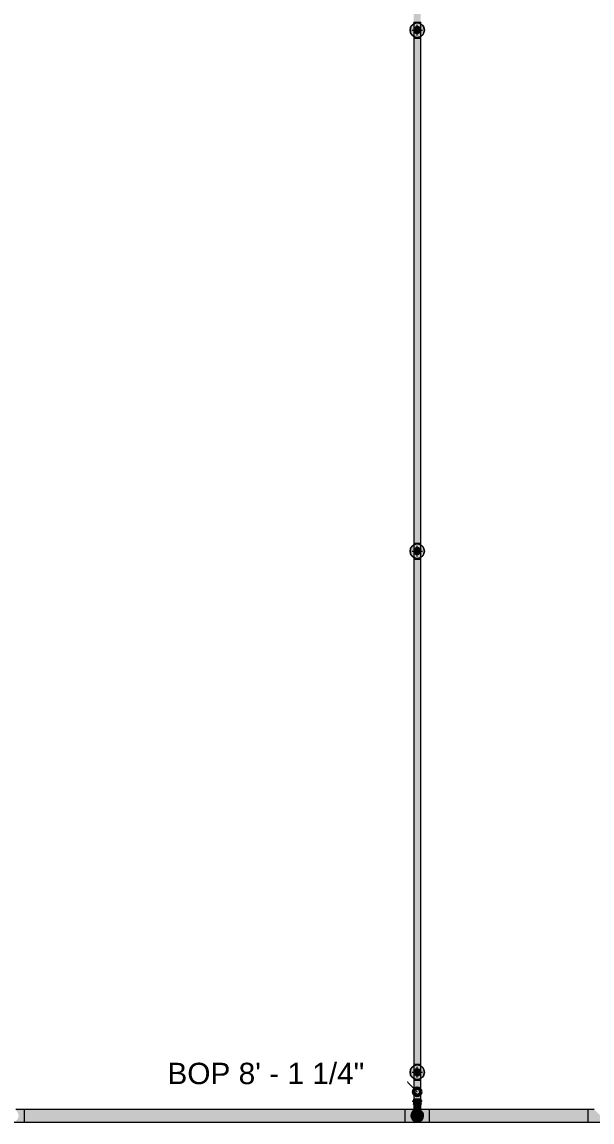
# Model space of a CAD drawing. Header units: inches. Extents: x -3385 to 41, y 7 to 1342.
# Drawn here: x -1065.3 to -907.7, y 46 to 350 of the extents above; entities that cross this region are included whole.
import ezdxf

# ---------------------------------------------------------------- set-up
doc = ezdxf.new("R2010")
doc.units = ezdxf.units.IN
doc.header["$MEASUREMENT"] = 0
for name, color, linetype, lineweight in [('A-ANNO-NOTE', 131, 'Continuous', 9), ('G-ANNO-DIMS', 111, 'Continuous', 9), ('P-PIPE', 3, 'Continuous', 9), ('P-PIPE-CNTR', 3, 'Continuous', 9)]:
    doc.layers.add(name, color=color, linetype=linetype, lineweight=lineweight)
doc.styles.add('Arial', font='arial.ttf', dxfattribs={"height": 5.901198})

# ---------------------------------------------------------------- blocks, each defined once
blk = doc.blocks.new('Transition - Generic - Plumbing-CW-V16-LOWER PARKING')
at = {"layer": 'P-PIPE'}
blk.add_hatch(color=256, dxfattribs=at).paths.add_polyline_path([(-2542.54, 736.95), (-2542.44, 736.95), (-2542.65, 737.73), (-2543.22, 738.3), (-2544, 738.51), (-2544.78, 738.3), (-2545.35, 737.73), (-2545.56, 736.95), (-2545.22, 736.95), (-2545.16, 737.3), (-2545.05, 737.58), (-2544.85, 737.8), (-2544.47, 738.08), (-2544, 738.09), (-2544, 738.17), (-2543.71, 738.13), (-2543.53, 738.08), (-2543.1, 737.76), (-2542.94, 737.54), (-2542.82, 737.24), (-2542.78, 736.95)], flags=0)
h = blk.add_hatch(color=256, dxfattribs=at)
h.paths.add_polyline_path([(-2543.05, 735.76), (-2542.65, 736.17), (-2542.44, 736.95), (-2542.78, 736.95), (-2542.84, 736.6), (-2542.95, 736.31), (-2543.05, 736.19), (-2543.05, 735.88)], flags=0)
h.paths.add_polyline_path([(-2544.95, 735.76), (-2544.95, 736.2), (-2545.06, 736.35), (-2545.18, 736.65), (-2545.22, 736.95), (-2545.56, 736.95), (-2545.35, 736.17), (-2544.96, 735.78)], flags=0)
for start, end in [(0, 180), (180, 231.1482), (308.8518, 0)]:
    blk.add_arc((-2544, 736.95), 1.56, start, end, dxfattribs=at)
blk = doc.blocks.new('Victaulic-VicPress316-Elbow 90-45deg Style P568_P571 - Standard-1268139-LOWER PARKING')
at = {"layer": 'P-PIPE'}
for points in [[(-1180, 51.57), (-1180, 51.9), (-1181.05, 51.89), (-1181.17, 51.85), (-1181.22, 51.74), (-1181.17, 51.69), (-1181.01, 51.57), (-1180.23, 51.57)], [(-1180.82, 51.9), (-1180, 51.9), (-1180, 52.28), (-1181.01, 52.28), (-1181.01, 51.9), (-1180.85, 51.9)], [(-1179.19, 51.9), (-1178.99, 51.9), (-1178.99, 52.28), (-1180, 52.28), (-1180, 51.9), (-1179.33, 51.9)], [(-1179.72, 51.57), (-1178.99, 51.57), (-1178.78, 51.74), (-1178.83, 51.85), (-1178.99, 51.9), (-1180, 51.9), (-1180, 51.57), (-1179.77, 51.57)], [(-1180.54, 50.8), (-1180.46, 50.82), (-1180.21, 50.82), (-1180, 50.8), (-1180, 51.02), (-1181.01, 51.02), (-1181.03, 50.9), (-1180.98, 50.84), (-1180.89, 50.8), (-1180.82, 50.83), (-1180.55, 50.8)], [(-1180.93, 51.02), (-1180, 51.02), (-1180, 51.57), (-1181.01, 51.57), (-1181.01, 51.02)], [(-1180.89, 49.74), (-1180, 49.74), (-1180, 50.8), (-1180.32, 50.83), (-1180.62, 50.81), (-1180.73, 50.82), (-1180.85, 50.82), (-1180.9, 50.8), (-1180.95, 50.82), (-1180.94, 49.74)], [(-1180, 46.78), (-1180, 49.74), (-1180.95, 49.74), (-1180.94, 47.56), (-1180.89, 47.4), (-1180.82, 47.25), (-1180.73, 47.12), (-1180.57, 46.97), (-1180.46, 46.9), (-1180.33, 46.84), (-1180.17, 46.79)], [(-1179.08, 51.02), (-1178.99, 51.02), (-1178.99, 51.57), (-1180, 51.57), (-1180, 51.02), (-1179.19, 51.02)], [(-1179.46, 50.8), (-1179.39, 50.81), (-1179.27, 50.82), (-1179.15, 50.83), (-1179.09, 50.8), (-1178.99, 50.86), (-1178.97, 50.9), (-1178.99, 51.02), (-1180, 51.02), (-1180, 50.8), (-1179.72, 50.83), (-1179.51, 50.81)], [(-1180, 49.74), (-1179.05, 49.74), (-1179.05, 50.82), (-1179.11, 50.8), (-1179.19, 50.83), (-1179.27, 50.82), (-1179.35, 50.82), (-1179.46, 50.8), (-1179.56, 50.82), (-1179.8, 50.83), (-1180, 50.8), (-1180, 50.7)], [(-1180, 46.78), (-1179.84, 46.79), (-1179.68, 46.84), (-1179.51, 46.92), (-1179.39, 47), (-1179.27, 47.12), (-1179.17, 47.27), (-1179.09, 47.48), (-1179.06, 47.56), (-1179.05, 47.88), (-1179.06, 49.74), (-1180, 49.74), (-1180, 46.79)], [(-1180, 46.51), (-1180, 46.67), (-1180.29, 46.72), (-1180.4, 46.76), (-1180.64, 46.9), (-1180.89, 47.2), (-1180.95, 47.3), (-1181.01, 47.4), (-1181.02, 47.52), (-1181.02, 47.88), (-1180.98, 48.11), (-1180.95, 48.16), (-1180.95, 48.48), (-1181.06, 48.32), (-1181.17, 48.06), (-1181.22, 47.73), (-1181.17, 47.39), (-1181.05, 47.1), (-1180.85, 46.87), (-1180.47, 46.6), (-1180.24, 46.53)], [(-1180, 46.67), (-1180, 46.78), (-1180.23, 46.81), (-1180.4, 46.87), (-1180.5, 46.92), (-1180.65, 47.05), (-1180.73, 47.12), (-1180.86, 47.32), (-1180.91, 47.48), (-1180.94, 47.56), (-1180.95, 47.89), (-1180.95, 48.16), (-1181.01, 48.06), (-1181.01, 47.96), (-1181.03, 47.8), (-1181.01, 47.4), (-1180.93, 47.25), (-1180.61, 46.87), (-1180.36, 46.75), (-1180.18, 46.7)], [(-1180, 46.59), (-1179.53, 46.6), (-1179.11, 46.9), (-1178.94, 47.14), (-1178.83, 47.4), (-1178.78, 47.73), (-1178.83, 48.06), (-1178.95, 48.36), (-1179.05, 48.46), (-1179.05, 48.16), (-1178.99, 48.06), (-1178.98, 47.94), (-1178.98, 47.58), (-1179.02, 47.35), (-1179.11, 47.2), (-1179.38, 46.87), (-1179.61, 46.76), (-1179.85, 46.7), (-1180, 46.67)], [(-1180, 46.67), (-1179.72, 46.72), (-1179.49, 46.81), (-1179.37, 46.88), (-1179.11, 47.2), (-1179.07, 47.27), (-1178.99, 47.4), (-1178.99, 47.49), (-1178.97, 47.66), (-1178.99, 48.06), (-1179.05, 48.14), (-1179.06, 47.56), (-1179.13, 47.35), (-1179.22, 47.2), (-1179.33, 47.07), (-1179.45, 46.96), (-1179.6, 46.87), (-1179.76, 46.81), (-1179.84, 46.79), (-1180, 46.78), (-1180, 46.7)]]:
    blk.add_hatch(color=256, dxfattribs=at).paths.add_polyline_path(points, flags=0)
for p, q in [((-1181.06, 52.28), (-1181.06, 51.9)), ((-1180, 52.28), (-1181.01, 52.28)), ((-1181.01, 51.9), (-1180, 51.9)), ((-1178.99, 52.28), (-1180, 52.28)), ((-1180, 51.9), (-1178.99, 51.9)), ((-1178.94, 51.9), (-1178.94, 52.28)), ((-1181.06, 51.57), (-1181.06, 51.02)), ((-1181.01, 51.57), (-1180, 51.57)), ((-1180.95, 50.84), (-1180.95, 49.74)), ((-1180.58, 50.8), (-1180.54, 50.8)), ((-1180, 51.57), (-1178.99, 51.57)), ((-1179.46, 50.8), (-1179.42, 50.8)), ((-1179.05, 49.74), (-1179.05, 50.85)), ((-1178.94, 51.02), (-1178.94, 51.57))]:
    blk.add_line(p, q, dxfattribs=at)
at = {"layer": 'P-PIPE', "flags": 128}
for points in [[(-1181.06, 51.57), (-1181.07, 51.57), (-1181.07, 51.58), (-1181.08, 51.58), (-1181.09, 51.58), (-1181.09, 51.58), (-1181.1, 51.58), (-1181.1, 51.58), (-1181.11, 51.58), (-1181.12, 51.59), (-1181.12, 51.59), (-1181.13, 51.59), (-1181.14, 51.59), (-1181.14, 51.6), (-1181.15, 51.6), (-1181.15, 51.6), (-1181.16, 51.61), (-1181.16, 51.61), (-1181.17, 51.62), (-1181.17, 51.62), (-1181.18, 51.62), (-1181.18, 51.63), (-1181.19, 51.63), (-1181.19, 51.64), (-1181.19, 51.64), (-1181.2, 51.65), (-1181.2, 51.66), (-1181.2, 51.66), (-1181.21, 51.67), (-1181.21, 51.67), (-1181.21, 51.68), (-1181.21, 51.69), (-1181.22, 51.69), (-1181.22, 51.7), (-1181.22, 51.7), (-1181.22, 51.71), (-1181.22, 51.72), (-1181.22, 51.72), (-1181.22, 51.73), (-1181.22, 51.74), (-1181.22, 51.74), (-1181.22, 51.75), (-1181.22, 51.76), (-1181.22, 51.76), (-1181.22, 51.77), (-1181.22, 51.78), (-1181.22, 51.78), (-1181.22, 51.79), (-1181.21, 51.8), (-1181.21, 51.8), (-1181.21, 51.81), (-1181.21, 51.81), (-1181.2, 51.82), (-1181.2, 51.83), (-1181.2, 51.83), (-1181.19, 51.84), (-1181.19, 51.84), (-1181.18, 51.85), (-1181.18, 51.85), (-1181.18, 51.86), (-1181.17, 51.86), (-1181.17, 51.86), (-1181.16, 51.87), (-1181.16, 51.87), (-1181.15, 51.88), (-1181.14, 51.88), (-1181.14, 51.88), (-1181.13, 51.89), (-1181.13, 51.89), (-1181.12, 51.89), (-1181.11, 51.89), (-1181.11, 51.9), (-1181.1, 51.9), (-1181.1, 51.9), (-1181.09, 51.9), (-1181.08, 51.9), (-1181.08, 51.9), (-1181.07, 51.9), (-1181.06, 51.9), (-1181.06, 51.9)], [(-1180, 51.9), (-1180.04, 51.9), (-1180.08, 51.9), (-1180.13, 51.9), (-1180.17, 51.9), (-1180.21, 51.9), (-1180.25, 51.9), (-1180.29, 51.9), (-1180.33, 51.9), (-1180.37, 51.9), (-1180.41, 51.9), (-1180.45, 51.9), (-1180.49, 51.9), (-1180.53, 51.9), (-1180.56, 51.9), (-1180.6, 51.9), (-1180.63, 51.9), (-1180.67, 51.9), (-1180.7, 51.9), (-1180.73, 51.9), (-1180.76, 51.9), (-1180.79, 51.9), (-1180.82, 51.9), (-1180.84, 51.9), (-1180.87, 51.9), (-1180.89, 51.9), (-1180.91, 51.9), (-1180.93, 51.9), (-1180.95, 51.9), (-1180.97, 51.9), (-1180.99, 51.9), (-1181, 51.9), (-1181.01, 51.9), (-1181.03, 51.9), (-1181.04, 51.9), (-1181.04, 51.9), (-1181.05, 51.9), (-1181.05, 51.9), (-1181.06, 51.9), (-1181.06, 51.9), (-1181.06, 51.9)], [(-1181.06, 51.9), (-1181.06, 51.9), (-1181.06, 51.9), (-1181.05, 51.9), (-1181.05, 51.9), (-1181.04, 51.9), (-1181.03, 51.9), (-1181.02, 51.9), (-1181.01, 51.9)], [(-1178.94, 51.9), (-1178.94, 51.9), (-1178.94, 51.9), (-1178.95, 51.9), (-1178.95, 51.9), (-1178.96, 51.9), (-1178.97, 51.9), (-1178.98, 51.9), (-1179, 51.9), (-1179.01, 51.9), (-1179.02, 51.9), (-1179.04, 51.9), (-1179.06, 51.9), (-1179.08, 51.9), (-1179.1, 51.9), (-1179.13, 51.9), (-1179.15, 51.9), (-1179.18, 51.9), (-1179.2, 51.9), (-1179.23, 51.9), (-1179.26, 51.9), (-1179.29, 51.9), (-1179.33, 51.9), (-1179.36, 51.9), (-1179.39, 51.9), (-1179.43, 51.9), (-1179.46, 51.9), (-1179.5, 51.9), (-1179.54, 51.9), (-1179.58, 51.9), (-1179.62, 51.9), (-1179.66, 51.9), (-1179.7, 51.9), (-1179.74, 51.9), (-1179.78, 51.9), (-1179.82, 51.9), (-1179.86, 51.9), (-1179.9, 51.9), (-1179.95, 51.9), (-1179.99, 51.9), (-1180, 51.9)], [(-1179, 51.9), (-1178.99, 51.9), (-1178.97, 51.9), (-1178.96, 51.9), (-1178.96, 51.9), (-1178.95, 51.9), (-1178.95, 51.9), (-1178.94, 51.9), (-1178.94, 51.9), (-1178.94, 51.9)], [(-1178.94, 51.9), (-1178.93, 51.9), (-1178.93, 51.9), (-1178.92, 51.9), (-1178.92, 51.9), (-1178.91, 51.9), (-1178.9, 51.9), (-1178.9, 51.9), (-1178.89, 51.9), (-1178.88, 51.89), (-1178.88, 51.89), (-1178.87, 51.89), (-1178.87, 51.89), (-1178.86, 51.88), (-1178.85, 51.88), (-1178.85, 51.88), (-1178.84, 51.87), (-1178.84, 51.87), (-1178.83, 51.86), (-1178.83, 51.86), (-1178.82, 51.85), (-1178.82, 51.85), (-1178.81, 51.84), (-1178.81, 51.84), (-1178.81, 51.83), (-1178.8, 51.83), (-1178.8, 51.82), (-1178.8, 51.82), (-1178.79, 51.81), (-1178.79, 51.8), (-1178.79, 51.8), (-1178.79, 51.79), (-1178.78, 51.79), (-1178.78, 51.78), (-1178.78, 51.77), (-1178.78, 51.77), (-1178.78, 51.76), (-1178.78, 51.75), (-1178.78, 51.75), (-1178.78, 51.74), (-1178.78, 51.73), (-1178.78, 51.73), (-1178.78, 51.72), (-1178.78, 51.71), (-1178.78, 51.71), (-1178.78, 51.7), (-1178.78, 51.7), (-1178.78, 51.69), (-1178.79, 51.68), (-1178.79, 51.68), (-1178.79, 51.67), (-1178.79, 51.66), (-1178.8, 51.66), (-1178.8, 51.65), (-1178.8, 51.65), (-1178.81, 51.64), (-1178.81, 51.64), (-1178.82, 51.63), (-1178.82, 51.63), (-1178.83, 51.62), (-1178.83, 51.62), (-1178.84, 51.61), (-1178.84, 51.61), (-1178.85, 51.61), (-1178.85, 51.6), (-1178.86, 51.6), (-1178.86, 51.6), (-1178.87, 51.59), (-1178.87, 51.59), (-1178.88, 51.59), (-1178.89, 51.58), (-1178.89, 51.58), (-1178.9, 51.58), (-1178.91, 51.58), (-1178.91, 51.58), (-1178.92, 51.58), (-1178.92, 51.58), (-1178.93, 51.58), (-1178.94, 51.57), (-1178.94, 51.57)], [(-1181, 51.57), (-1181.01, 51.57), (-1181.03, 51.57), (-1181.04, 51.57), (-1181.04, 51.57), (-1181.05, 51.57), (-1181.05, 51.57), (-1181.06, 51.57), (-1181.06, 51.57), (-1181.06, 51.57)], [(-1181.06, 51.57), (-1181.06, 51.57), (-1181.06, 51.57), (-1181.05, 51.57), (-1181.05, 51.57), (-1181.04, 51.57), (-1181.03, 51.57), (-1181.02, 51.57), (-1181.01, 51.57), (-1180.99, 51.57), (-1180.98, 51.57), (-1180.96, 51.57), (-1180.94, 51.57), (-1180.92, 51.57), (-1180.9, 51.57), (-1180.87, 51.57), (-1180.85, 51.57), (-1180.82, 51.57), (-1180.8, 51.57), (-1180.77, 51.57), (-1180.74, 51.57), (-1180.71, 51.57), (-1180.68, 51.57), (-1180.64, 51.57), (-1180.61, 51.57), (-1180.57, 51.57), (-1180.54, 51.57), (-1180.5, 51.57), (-1180.46, 51.57), (-1180.42, 51.57), (-1180.38, 51.57), (-1180.34, 51.57), (-1180.3, 51.57), (-1180.26, 51.57), (-1180.22, 51.57), (-1180.18, 51.57), (-1180.14, 51.57), (-1180.1, 51.57), (-1180.05, 51.57), (-1180.01, 51.57), (-1180, 51.57)], [(-1180.95, 50.8), (-1180.96, 50.81), (-1180.97, 50.81), (-1180.98, 50.82), (-1180.98, 50.83), (-1180.99, 50.84), (-1181, 50.85), (-1181, 50.85), (-1181.01, 50.86), (-1181.02, 50.87), (-1181.02, 50.88), (-1181.03, 50.89), (-1181.03, 50.9), (-1181.04, 50.91), (-1181.04, 50.92), (-1181.04, 50.93), (-1181.05, 50.94), (-1181.05, 50.95), (-1181.05, 50.96), (-1181.06, 50.97), (-1181.06, 50.98), (-1181.06, 50.99), (-1181.06, 51.01), (-1181.06, 51.02), (-1181.06, 51.02)], [(-1180.95, 49.74), (-1180.95, 49.66), (-1180.95, 49.58), (-1180.95, 49.5), (-1180.95, 49.42), (-1180.95, 49.34), (-1180.95, 49.27), (-1180.95, 49.19), (-1180.95, 49.11), (-1180.95, 49.03), (-1180.95, 48.96), (-1180.95, 48.89), (-1180.95, 48.81), (-1180.95, 48.74), (-1180.95, 48.67), (-1180.95, 48.61), (-1180.95, 48.54), (-1180.95, 48.48), (-1180.95, 48.42), (-1180.95, 48.36), (-1180.95, 48.3), (-1180.95, 48.24), (-1180.95, 48.19), (-1180.95, 48.14), (-1180.95, 48.09), (-1180.95, 48.05), (-1180.95, 48.01), (-1180.95, 47.97), (-1180.95, 47.93), (-1180.95, 47.9), (-1180.95, 47.87), (-1180.95, 47.84), (-1180.95, 47.81), (-1180.95, 47.79), (-1180.95, 47.77), (-1180.95, 47.76), (-1180.95, 47.75), (-1180.95, 47.74), (-1180.95, 47.73), (-1180.95, 47.73), (-1180.95, 47.73)], [(-1180, 51.57), (-1179.96, 51.57), (-1179.92, 51.57), (-1179.87, 51.57), (-1179.83, 51.57), (-1179.79, 51.57), (-1179.75, 51.57), (-1179.71, 51.57), (-1179.67, 51.57), (-1179.63, 51.57), (-1179.59, 51.57), (-1179.55, 51.57), (-1179.51, 51.57), (-1179.47, 51.57), (-1179.44, 51.57), (-1179.4, 51.57), (-1179.37, 51.57), (-1179.33, 51.57), (-1179.3, 51.57), (-1179.27, 51.57), (-1179.24, 51.57), (-1179.21, 51.57), (-1179.18, 51.57), (-1179.16, 51.57), (-1179.13, 51.57), (-1179.11, 51.57), (-1179.09, 51.57), (-1179.07, 51.57), (-1179.05, 51.57), (-1179.03, 51.57), (-1179.01, 51.57), (-1179, 51.57), (-1178.99, 51.57), (-1178.97, 51.57), (-1178.96, 51.57), (-1178.96, 51.57), (-1178.95, 51.57), (-1178.95, 51.57), (-1178.94, 51.57), (-1178.94, 51.57), (-1178.94, 51.57)], [(-1178.94, 51.02), (-1178.94, 51.01), (-1178.94, 51), (-1178.94, 50.99), (-1178.94, 50.97), (-1178.95, 50.96), (-1178.95, 50.95), (-1178.95, 50.94), (-1178.96, 50.93), (-1178.96, 50.92), (-1178.96, 50.91), (-1178.97, 50.9), (-1178.97, 50.89), (-1178.98, 50.88), (-1178.98, 50.87), (-1178.99, 50.86), (-1179, 50.86), (-1179, 50.85), (-1179.01, 50.84), (-1179.02, 50.83), (-1179.02, 50.82), (-1179.03, 50.82), (-1179.04, 50.81), (-1179.05, 50.8), (-1179.05, 50.8)], [(-1179.05, 47.73), (-1179.05, 47.73), (-1179.05, 47.74), (-1179.05, 47.74), (-1179.05, 47.76), (-1179.05, 47.77), (-1179.05, 47.79), (-1179.05, 47.81), (-1179.05, 47.83), (-1179.05, 47.86), (-1179.05, 47.89), (-1179.05, 47.92), (-1179.05, 47.96), (-1179.05, 48), (-1179.05, 48.04), (-1179.05, 48.08), (-1179.05, 48.13), (-1179.05, 48.18), (-1179.05, 48.23), (-1179.05, 48.28), (-1179.05, 48.34), (-1179.05, 48.4), (-1179.05, 48.46), (-1179.05, 48.52), (-1179.05, 48.59), (-1179.05, 48.66), (-1179.05, 48.72), (-1179.05, 48.79), (-1179.05, 48.87), (-1179.05, 48.94), (-1179.05, 49.01), (-1179.05, 49.09), (-1179.05, 49.17), (-1179.05, 49.24), (-1179.05, 49.32), (-1179.05, 49.4), (-1179.05, 49.48), (-1179.05, 49.56), (-1179.05, 49.64), (-1179.05, 49.72), (-1179.05, 49.74)], [(-1178.94, 51.57), (-1178.94, 51.57), (-1178.94, 51.57), (-1178.95, 51.57), (-1178.95, 51.57), (-1178.96, 51.57), (-1178.97, 51.57), (-1178.98, 51.57), (-1179, 51.57)], [(-1180.95, 48.5), (-1180.97, 48.47), (-1181, 48.43), (-1181.03, 48.39), (-1181.06, 48.35), (-1181.08, 48.31), (-1181.1, 48.26), (-1181.12, 48.22), (-1181.14, 48.17), (-1181.16, 48.13), (-1181.17, 48.08), (-1181.19, 48.03), (-1181.2, 47.99), (-1181.21, 47.94), (-1181.21, 47.89), (-1181.22, 47.84), (-1181.22, 47.79), (-1181.22, 47.74), (-1181.22, 47.69), (-1181.22, 47.64), (-1181.22, 47.6), (-1181.21, 47.55), (-1181.2, 47.5), (-1181.19, 47.45), (-1181.18, 47.4), (-1181.17, 47.36), (-1181.15, 47.31), (-1181.13, 47.27), (-1181.11, 47.22), (-1181.09, 47.18), (-1181.07, 47.13), (-1181.04, 47.09), (-1181.02, 47.05), (-1180.99, 47.01), (-1180.96, 46.97), (-1180.93, 46.93), (-1180.9, 46.9), (-1180.86, 46.86), (-1180.83, 46.83), (-1180.79, 46.79), (-1180.75, 46.76), (-1180.71, 46.73), (-1180.67, 46.71), (-1180.63, 46.68), (-1180.59, 46.66), (-1180.55, 46.63), (-1180.5, 46.61), (-1180.46, 46.59), (-1180.41, 46.58), (-1180.36, 46.56), (-1180.32, 46.55), (-1180.27, 46.54), (-1180.22, 46.53), (-1180.17, 46.52), (-1180.12, 46.51), (-1180.08, 46.51), (-1180.03, 46.51), (-1180, 46.51)], [(-1180.95, 48.19), (-1180.97, 48.15), (-1180.99, 48.11), (-1181, 48.07), (-1181.01, 48.03), (-1181.03, 47.99), (-1181.04, 47.95), (-1181.04, 47.91), (-1181.05, 47.87), (-1181.05, 47.83), (-1181.06, 47.78), (-1181.06, 47.74), (-1181.06, 47.7), (-1181.06, 47.66), (-1181.05, 47.61), (-1181.05, 47.57), (-1181.04, 47.53), (-1181.03, 47.49), (-1181.02, 47.45), (-1181.01, 47.41), (-1181, 47.37), (-1180.98, 47.33), (-1180.96, 47.29), (-1180.94, 47.25), (-1180.92, 47.21), (-1180.9, 47.18), (-1180.88, 47.14), (-1180.86, 47.11), (-1180.83, 47.07), (-1180.8, 47.04), (-1180.78, 47.01), (-1180.75, 46.98), (-1180.72, 46.95), (-1180.68, 46.92), (-1180.65, 46.89), (-1180.62, 46.87), (-1180.58, 46.84), (-1180.55, 46.82), (-1180.51, 46.8), (-1180.47, 46.78), (-1180.43, 46.76), (-1180.39, 46.75), (-1180.36, 46.73), (-1180.31, 46.72), (-1180.27, 46.71), (-1180.23, 46.7), (-1180.19, 46.69), (-1180.15, 46.68), (-1180.11, 46.68), (-1180.07, 46.67), (-1180.02, 46.67), (-1180, 46.67)], [(-1180, 46.51), (-1179.95, 46.51), (-1179.9, 46.51), (-1179.85, 46.51), (-1179.81, 46.52), (-1179.76, 46.53), (-1179.71, 46.54), (-1179.66, 46.55), (-1179.62, 46.57), (-1179.57, 46.58), (-1179.52, 46.6), (-1179.48, 46.62), (-1179.44, 46.64), (-1179.39, 46.67), (-1179.35, 46.69), (-1179.31, 46.72), (-1179.27, 46.75), (-1179.23, 46.78), (-1179.19, 46.81), (-1179.16, 46.84), (-1179.12, 46.88), (-1179.09, 46.91), (-1179.06, 46.95), (-1179.03, 46.99), (-1179, 47.03), (-1178.97, 47.07), (-1178.95, 47.11), (-1178.92, 47.15), (-1178.9, 47.2), (-1178.88, 47.24), (-1178.86, 47.29), (-1178.84, 47.33), (-1178.83, 47.38), (-1178.82, 47.43), (-1178.8, 47.47), (-1178.79, 47.52), (-1178.79, 47.57), (-1178.78, 47.62), (-1178.78, 47.67), (-1178.78, 47.72), (-1178.78, 47.77), (-1178.78, 47.81), (-1178.78, 47.86), (-1178.79, 47.91), (-1178.8, 47.96), (-1178.81, 48.01), (-1178.82, 48.05), (-1178.83, 48.1), (-1178.85, 48.15), (-1178.87, 48.19), (-1178.89, 48.24), (-1178.91, 48.28), (-1178.93, 48.33), (-1178.96, 48.37), (-1178.98, 48.41), (-1179.01, 48.45), (-1179.04, 48.49)], [(-1180, 46.67), (-1179.96, 46.67), (-1179.92, 46.67), (-1179.87, 46.68), (-1179.83, 46.68), (-1179.79, 46.69), (-1179.75, 46.7), (-1179.71, 46.71), (-1179.67, 46.72), (-1179.63, 46.74), (-1179.59, 46.75), (-1179.55, 46.77), (-1179.51, 46.79), (-1179.47, 46.81), (-1179.44, 46.83), (-1179.4, 46.86), (-1179.37, 46.88), (-1179.33, 46.91), (-1179.3, 46.93), (-1179.27, 46.96), (-1179.24, 46.99), (-1179.21, 47.02), (-1179.18, 47.05), (-1179.16, 47.09), (-1179.13, 47.12), (-1179.11, 47.16), (-1179.09, 47.19), (-1179.07, 47.23), (-1179.05, 47.27), (-1179.03, 47.31), (-1179.01, 47.35), (-1179, 47.39), (-1178.99, 47.43), (-1178.97, 47.47), (-1178.96, 47.51), (-1178.96, 47.55), (-1178.95, 47.59), (-1178.95, 47.63), (-1178.94, 47.68), (-1178.94, 47.72), (-1178.94, 47.76), (-1178.94, 47.8), (-1178.95, 47.84), (-1178.95, 47.89), (-1178.96, 47.93), (-1178.97, 47.97), (-1178.98, 48.01), (-1178.99, 48.05), (-1179.01, 48.09), (-1179.02, 48.13), (-1179.04, 48.17), (-1179.05, 48.2)]]:
    blk.add_lwpolyline(points, dxfattribs=at)

msp = doc.modelspace()

# ---------------------------------------------------------------- hatches: boundary and pattern name
at = {"layer": 'A-ANNO-NOTE'}
h = msp.add_hatch(color=256, dxfattribs=at)
edge = h.paths.add_edge_path(flags=0)
edge.add_arc((-956, 347.743), 2, 0, 360)
for points in [[(-956, 345.743), (-955, 346.011), (-954.268, 346.743), (-954, 347.743), (-954.268, 348.743), (-955, 349.475), (-956, 349.743), (-957, 349.475), (-957.732, 348.743), (-958, 347.743), (-957.732, 346.743), (-957, 346.011)], [(-956, 201.743), (-955, 202.011), (-954.268, 202.743), (-954, 203.743), (-954.268, 204.743), (-955, 205.475), (-956, 205.743), (-957, 205.475), (-957.732, 204.743), (-958, 203.743), (-957.732, 202.743), (-957, 202.011)], [(-956, 57.743), (-955, 58.011), (-954.268, 58.743), (-954, 59.743), (-954.268, 60.743), (-955, 61.475), (-956, 61.743), (-957, 61.475), (-957.732, 60.743), (-958, 59.743), (-957.732, 58.743), (-957, 58.011)]]:
    msp.add_hatch(color=256, dxfattribs=at).paths.add_polyline_path(points, flags=0)
h = msp.add_hatch(color=256, dxfattribs=at)
edge = h.paths.add_edge_path(flags=0)
edge.add_arc((-956, 203.743), 2, 0, 360)
h = msp.add_hatch(color=256, dxfattribs=at)
edge = h.paths.add_edge_path(flags=0)
edge.add_arc((-956, 59.743), 2, 0, 360)
at = {"layer": 'P-PIPE'}
h = msp.add_hatch(color=256, dxfattribs=at)
h.paths.add_polyline_path([(-956.673, 349.984), (-956.673, 349.985), (-956.673, 356.541)], flags=0)
h.paths.add_polyline_path([(-956, 349.983), (-956, 489.495), (-956.95, 489.498), (-956.95, 349.987), (-956.474, 349.984), (-956.246, 349.983)], flags=0)
for points in [[(-956, 349.983), (-955.05, 349.987), (-955.05, 489.499), (-955.525, 489.496), (-956, 489.495), (-956, 356.541)], [(-956, 346.793), (-955.754, 346.825), (-955.525, 346.92), (-955.328, 347.071), (-955.177, 347.268), (-955.082, 347.497), (-955.05, 347.743), (-955.082, 347.989), (-955.177, 348.218), (-955.328, 348.415), (-955.525, 348.566), (-955.754, 348.66), (-956, 348.693), (-956.246, 348.66), (-956.475, 348.566), (-956.672, 348.415), (-956.823, 348.218), (-956.918, 347.989), (-956.95, 347.743), (-956.918, 347.497), (-956.823, 347.268), (-956.672, 347.071), (-956.475, 346.92), (-956.246, 346.825)], [(-956, 205.983), (-955.05, 205.987), (-955.05, 345.499), (-955.525, 345.496), (-956, 345.495), (-956, 219.086)], [(-956, 202.793), (-955.754, 202.825), (-955.525, 202.92), (-955.328, 203.071), (-955.177, 203.268), (-955.082, 203.497), (-955.05, 203.743), (-955.082, 203.989), (-955.177, 204.218), (-955.328, 204.415), (-955.525, 204.566), (-955.754, 204.66), (-956, 204.693), (-956.246, 204.66), (-956.475, 204.566), (-956.672, 204.415), (-956.823, 204.218), (-956.918, 203.989), (-956.95, 203.743), (-956.918, 203.497), (-956.823, 203.268), (-956.672, 203.071), (-956.475, 202.92), (-956.246, 202.825)], [(-956, 61.983), (-955.05, 61.987), (-955.05, 201.499), (-955.525, 201.496), (-956, 201.495), (-956, 67.886)], [(-956, 58.793), (-955.754, 58.825), (-955.525, 58.92), (-955.328, 59.071), (-955.177, 59.268), (-955.082, 59.497), (-955.05, 59.743), (-955.082, 59.989), (-955.177, 60.218), (-955.328, 60.415), (-955.525, 60.566), (-955.754, 60.66), (-956, 60.693), (-956.246, 60.66), (-956.475, 60.566), (-956.672, 60.415), (-956.823, 60.218), (-956.918, 59.989), (-956.95, 59.743), (-956.918, 59.497), (-956.823, 59.268), (-956.672, 59.071), (-956.475, 58.92), (-956.246, 58.825)], [(-956.918, 52.279), (-956, 52.279), (-956, 57.495), (-956.95, 57.498), (-956.944, 52.279)], [(-955.05, 52.279), (-955.05, 57.499), (-955.525, 57.496), (-956, 57.495), (-956, 52.279), (-955.076, 52.279)], [(-968.965, 47.729), (-959.382, 47.729), (-959.386, 49.479), (-1064.614, 49.479), (-1064.611, 48.393), (-1064.611, 47.729), (-986.44, 47.729)], [(-956, 45.979), (-955.547, 46.039), (-955.125, 46.214), (-954.763, 46.492), (-954.485, 46.854), (-954.31, 47.276), (-954.25, 47.729), (-954.31, 48.182), (-954.485, 48.604), (-954.788, 48.986), (-955.05, 49.187), (-955.05, 48.914), (-954.647, 48.511), (-954.438, 47.729), (-954.647, 46.948), (-955.219, 46.376), (-956, 46.167), (-956.782, 46.376), (-957.353, 46.948), (-957.563, 47.729), (-957.353, 48.511), (-956.95, 48.914), (-956.95, 49.187), (-957.238, 48.967), (-957.516, 48.604), (-957.691, 48.182), (-957.75, 47.729), (-957.687, 47.268), (-957.516, 46.854), (-957.202, 46.464), (-956.875, 46.214), (-956.453, 46.039), (-956.391, 46.031)], [(-951.49, 47.729), (-908.713, 47.729), (-908.717, 49.479), (-952.614, 49.479), (-952.611, 48.393), (-952.611, 47.729)], [(-908.716, 45.979), (-901.945, 45.98), (-901.942, 46.847), (-901.945, 49.479), (-903.582, 49.479), (-903.961, 49.092), (-905.328, 47.721), (-907.082, 49.479), (-908.717, 49.479), (-908.714, 48.389), (-908.717, 45.979)], [(-916.541, 45.979), (-908.717, 45.979), (-908.714, 46.854), (-908.713, 47.729), (-952.611, 47.729), (-952.614, 45.979), (-951.49, 45.979)]]:
    msp.add_hatch(color=256, dxfattribs=at).paths.add_polyline_path(points, flags=0)
h = msp.add_hatch(color=256, dxfattribs=at)
h.paths.add_polyline_path([(-956, 345.495), (-956.004, 346.793), (-956.254, 346.827), (-956.477, 346.921), (-956.674, 347.073), (-956.841, 347.31), (-956.879, 347.381), (-956.933, 347.56), (-956.951, 347.743), (-956.951, 345.499), (-956.475, 345.496), (-956.246, 345.495)], flags=0)
h.paths.add_polyline_path([(-956.951, 347.743), (-956.918, 347.992), (-956.788, 348.276), (-956.655, 348.433), (-956.443, 348.58), (-956.243, 348.662), (-956, 348.694), (-956, 349.983), (-956.951, 349.987), (-956.951, 347.908)], flags=0)
h = msp.add_hatch(color=256, dxfattribs=at)
h.paths.add_polyline_path([(-955.05, 347.743), (-955.05, 349.987), (-955.525, 349.984), (-956, 349.983), (-955.992, 348.693), (-955.746, 348.659), (-955.524, 348.566), (-955.327, 348.414), (-955.16, 348.177), (-955.121, 348.105), (-955.067, 347.926), (-955.05, 347.748)], flags=0)
h.paths.add_polyline_path([(-956, 345.495), (-955.05, 345.499), (-955.05, 347.738), (-955.082, 347.496), (-955.213, 347.21), (-955.346, 347.053), (-955.539, 346.914), (-955.754, 346.825), (-956, 346.792), (-956, 346.683)], flags=0)
h = msp.add_hatch(color=256, dxfattribs=at)
h.paths.add_polyline_path([(-956, 346.792), (-955.753, 346.825), (-955.524, 346.92), (-955.327, 347.072), (-955.176, 347.269), (-955.082, 347.498), (-955.05, 347.747), (-955.082, 347.99), (-955.178, 348.22), (-955.329, 348.416), (-955.528, 348.568), (-955.756, 348.662), (-956.008, 348.693), (-956.249, 348.66), (-956.479, 348.564), (-956.674, 348.413), (-956.825, 348.214), (-956.919, 347.985), (-956.95, 347.735), (-956.917, 347.493), (-956.821, 347.265), (-956.67, 347.069), (-956.473, 346.919), (-956.244, 346.824), (-956.001, 346.792)], flags=0)
h.paths.add_polyline_path([(-956, 346.793), (-956.251, 346.827), (-956.475, 346.92), (-956.676, 347.076), (-956.823, 347.268), (-956.919, 347.505), (-956.95, 347.743), (-956.914, 347.997), (-956.823, 348.218), (-956.665, 348.42), (-956.475, 348.566), (-956.238, 348.661), (-956, 348.693), (-955.748, 348.658), (-955.525, 348.566), (-955.325, 348.411), (-955.177, 348.218), (-955.082, 347.989), (-955.05, 347.741), (-955.083, 347.494), (-955.177, 347.268), (-955.328, 347.071), (-955.526, 346.92), (-955.755, 346.825)], flags=0)
h = msp.add_hatch(color=256, dxfattribs=at)
h.paths.add_polyline_path([(-956.673, 205.984), (-956.673, 205.985), (-956.673, 219.086)], flags=0)
h.paths.add_polyline_path([(-956, 205.983), (-956, 345.495), (-956.95, 345.498), (-956.95, 205.987), (-956.474, 205.984), (-956.246, 205.983)], flags=0)
h = msp.add_hatch(color=256, dxfattribs=at)
h.paths.add_polyline_path([(-956, 201.495), (-956.004, 202.793), (-956.254, 202.827), (-956.477, 202.921), (-956.674, 203.073), (-956.841, 203.31), (-956.879, 203.381), (-956.933, 203.56), (-956.951, 203.743), (-956.951, 201.499), (-956.475, 201.496), (-956.246, 201.495)], flags=0)
h.paths.add_polyline_path([(-956.951, 203.743), (-956.918, 203.992), (-956.788, 204.276), (-956.655, 204.433), (-956.443, 204.58), (-956.243, 204.662), (-956, 204.694), (-956, 205.983), (-956.951, 205.987), (-956.951, 203.908)], flags=0)
h = msp.add_hatch(color=256, dxfattribs=at)
h.paths.add_polyline_path([(-956, 202.792), (-955.753, 202.825), (-955.524, 202.92), (-955.327, 203.072), (-955.176, 203.269), (-955.082, 203.498), (-955.05, 203.747), (-955.082, 203.99), (-955.178, 204.22), (-955.329, 204.416), (-955.528, 204.568), (-955.756, 204.662), (-956.008, 204.693), (-956.249, 204.66), (-956.479, 204.564), (-956.674, 204.413), (-956.825, 204.214), (-956.919, 203.985), (-956.95, 203.735), (-956.917, 203.493), (-956.821, 203.265), (-956.67, 203.069), (-956.473, 202.919), (-956.244, 202.824), (-956.001, 202.792)], flags=0)
h.paths.add_polyline_path([(-956, 202.793), (-956.251, 202.827), (-956.475, 202.92), (-956.676, 203.076), (-956.823, 203.268), (-956.919, 203.505), (-956.95, 203.743), (-956.914, 203.997), (-956.823, 204.218), (-956.665, 204.42), (-956.475, 204.566), (-956.238, 204.661), (-956, 204.693), (-955.748, 204.658), (-955.525, 204.566), (-955.325, 204.411), (-955.177, 204.218), (-955.082, 203.989), (-955.05, 203.741), (-955.083, 203.494), (-955.177, 203.268), (-955.328, 203.071), (-955.526, 202.92), (-955.755, 202.825)], flags=0)
h = msp.add_hatch(color=256, dxfattribs=at)
h.paths.add_polyline_path([(-955.05, 203.743), (-955.05, 205.987), (-955.525, 205.984), (-956, 205.983), (-955.992, 204.693), (-955.746, 204.659), (-955.524, 204.566), (-955.327, 204.414), (-955.16, 204.177), (-955.121, 204.105), (-955.067, 203.926), (-955.05, 203.748)], flags=0)
h.paths.add_polyline_path([(-956, 201.495), (-955.05, 201.499), (-955.05, 203.738), (-955.082, 203.496), (-955.213, 203.21), (-955.346, 203.053), (-955.539, 202.914), (-955.754, 202.825), (-956, 202.792), (-956, 202.683)], flags=0)
h = msp.add_hatch(color=256, dxfattribs=at)
h.paths.add_polyline_path([(-956.673, 61.984), (-956.673, 61.985), (-956.673, 67.886)], flags=0)
h.paths.add_polyline_path([(-956, 61.983), (-956, 201.495), (-956.95, 201.498), (-956.95, 61.987), (-956.474, 61.984), (-956.246, 61.983)], flags=0)
h = msp.add_hatch(color=256, dxfattribs=at)
h.paths.add_polyline_path([(-956, 57.495), (-956.004, 58.793), (-956.254, 58.827), (-956.477, 58.921), (-956.674, 59.073), (-956.841, 59.31), (-956.879, 59.381), (-956.933, 59.56), (-956.951, 59.743), (-956.951, 57.499), (-956.475, 57.496), (-956.246, 57.495)], flags=0)
h.paths.add_polyline_path([(-956.951, 59.743), (-956.918, 59.992), (-956.788, 60.276), (-956.655, 60.433), (-956.443, 60.58), (-956.243, 60.662), (-956, 60.694), (-956, 61.983), (-956.951, 61.987), (-956.951, 59.908)], flags=0)
h = msp.add_hatch(color=256, dxfattribs=at)
h.paths.add_polyline_path([(-955.05, 59.743), (-955.05, 61.987), (-955.525, 61.984), (-956, 61.983), (-955.992, 60.693), (-955.746, 60.659), (-955.524, 60.566), (-955.327, 60.414), (-955.16, 60.177), (-955.121, 60.105), (-955.067, 59.926), (-955.05, 59.748)], flags=0)
h.paths.add_polyline_path([(-956, 57.495), (-955.05, 57.499), (-955.05, 59.738), (-955.082, 59.496), (-955.213, 59.21), (-955.346, 59.053), (-955.539, 58.914), (-955.754, 58.825), (-956, 58.792), (-956, 58.683)], flags=0)
h = msp.add_hatch(color=256, dxfattribs=at)
h.paths.add_polyline_path([(-956, 58.792), (-955.753, 58.825), (-955.524, 58.92), (-955.327, 59.072), (-955.176, 59.269), (-955.082, 59.498), (-955.05, 59.747), (-955.082, 59.99), (-955.178, 60.22), (-955.329, 60.416), (-955.528, 60.568), (-955.756, 60.662), (-956.008, 60.693), (-956.249, 60.66), (-956.479, 60.564), (-956.674, 60.413), (-956.825, 60.214), (-956.919, 59.985), (-956.95, 59.735), (-956.917, 59.493), (-956.821, 59.265), (-956.67, 59.069), (-956.473, 58.919), (-956.244, 58.824), (-956.001, 58.792)], flags=0)
h.paths.add_polyline_path([(-956, 58.793), (-956.251, 58.827), (-956.475, 58.92), (-956.676, 59.076), (-956.823, 59.268), (-956.919, 59.505), (-956.95, 59.743), (-956.914, 59.997), (-956.823, 60.218), (-956.665, 60.42), (-956.475, 60.566), (-956.238, 60.661), (-956, 60.693), (-955.748, 60.658), (-955.525, 60.566), (-955.325, 60.411), (-955.177, 60.218), (-955.082, 59.989), (-955.05, 59.741), (-955.083, 59.494), (-955.177, 59.268), (-955.328, 59.071), (-955.526, 58.92), (-955.755, 58.825)], flags=0)
h = msp.add_hatch(color=256, dxfattribs=at)
h.paths.add_polyline_path([(-1066.25, 47.729), (-1064.611, 47.729), (-1064.614, 49.479), (-1067.05, 49.479), (-1067.05, 49.191), (-1066.87, 49.066), (-1066.632, 48.82), (-1066.434, 48.51), (-1066.299, 48.14)], flags=0)
h.paths.add_polyline_path([(-1071.382, 47.729), (-1069.75, 47.729), (-1069.691, 48.182), (-1069.516, 48.604), (-1069.212, 48.986), (-1068.95, 49.191), (-1068.95, 49.479), (-1071.386, 49.479), (-1071.383, 48.393), (-1071.383, 48.182)], flags=0)
h = msp.add_hatch(color=256, dxfattribs=at)
h.paths.add_polyline_path([(-952.612, 49.106), (-952.613, 49.106), (-953.675, 49.167)], flags=0)
h.paths.add_polyline_path([(-953.675, 47.729), (-952.611, 47.729), (-952.614, 49.479), (-955.05, 49.479), (-955.05, 49.191), (-954.87, 49.066), (-954.632, 48.82), (-954.434, 48.51), (-954.299, 48.14), (-954.25, 47.729)], flags=0)
h.paths.add_polyline_path([(-959.382, 47.729), (-957.75, 47.729), (-957.691, 48.182), (-957.516, 48.604), (-957.212, 48.986), (-956.95, 49.191), (-956.95, 49.479), (-959.386, 49.479), (-959.383, 48.393), (-959.383, 48.182)], flags=0)
h = msp.add_hatch(color=256, dxfattribs=at)
h.paths.add_polyline_path([(-1068, 45.979), (-1068.294, 46.004), (-1068.584, 46.08), (-1068.894, 46.228), (-1069.13, 46.392), (-1069.368, 46.638), (-1069.566, 46.948), (-1069.701, 47.318), (-1069.75, 47.729), (-1071.382, 47.729), (-1071.385, 45.979), (-1068.309, 45.979)], flags=0)
h.paths.add_polyline_path([(-1065.077, 45.979), (-1064.614, 45.979), (-1064.611, 47.065), (-1064.611, 47.729), (-1066.25, 47.729), (-1066.313, 47.268), (-1066.485, 46.854), (-1066.542, 46.779), (-1066.632, 46.639), (-1066.933, 46.349), (-1067.135, 46.208), (-1067.416, 46.08), (-1067.706, 46.004), (-1068, 45.979), (-1067.547, 45.979)], flags=0)
h = msp.add_hatch(color=256, dxfattribs=at)
h.paths.add_polyline_path([(-959.384, 46.492), (-959.384, 46.492), (-960.228, 46.492)], flags=0)
h.paths.add_polyline_path([(-968.965, 45.979), (-959.386, 45.979), (-959.383, 47.065), (-959.383, 47.729), (-1064.611, 47.729), (-1064.614, 45.979), (-986.44, 45.979)], flags=0)
h.paths.add_polyline_path([(-1064.614, 46.039), (-1064.613, 46.039), (-1056.339, 46.039)], flags=0)
h.paths.add_polyline_path([(-1064.612, 46.492), (-1064.611, 46.492), (-1056.339, 46.492)], flags=0)
h = msp.add_hatch(color=256, dxfattribs=at)
h.paths.add_polyline_path([(-956, 45.979), (-956.294, 46.004), (-956.584, 46.08), (-956.894, 46.228), (-957.13, 46.392), (-957.368, 46.638), (-957.566, 46.948), (-957.701, 47.318), (-957.75, 47.729), (-959.382, 47.729), (-959.386, 45.979), (-956.309, 45.979)], flags=0)
h.paths.add_polyline_path([(-955.859, 45.979), (-952.614, 45.979), (-952.611, 47.065), (-952.611, 47.729), (-954.25, 47.729), (-954.313, 47.268), (-954.485, 46.854), (-954.542, 46.779), (-954.632, 46.639), (-954.933, 46.349), (-955.135, 46.208), (-955.416, 46.08), (-955.706, 46.004), (-956, 45.979)], flags=0)

# ---------------------------------------------------------------- linework, layer by layer
at = {"layer": 'A-ANNO-NOTE'}
for p, q in [((-956, 349.743), (-957, 349.475)), ((-955, 349.475), (-956, 349.743)), ((-957.732, 348.743), (-958, 347.743)), ((-958, 347.743), (-957.732, 346.743)), ((-957, 349.475), (-957.732, 348.743)), ((-957.732, 346.743), (-957, 346.011)), ((-954.268, 348.743), (-955, 349.475)), ((-955, 346.011), (-954.268, 346.743)), ((-954, 347.743), (-954.268, 348.743)), ((-954.268, 346.743), (-954, 347.743)), ((-957, 346.011), (-956, 345.743)), ((-956, 345.743), (-955, 346.011)), ((-957.732, 204.743), (-958, 203.743)), ((-958, 203.743), (-957.732, 202.743)), ((-957, 205.475), (-957.732, 204.743)), ((-956, 205.743), (-957, 205.475)), ((-955, 205.475), (-956, 205.743)), ((-954.268, 204.743), (-955, 205.475)), ((-954, 203.743), (-954.268, 204.743)), ((-954.268, 202.743), (-954, 203.743)), ((-957.732, 202.743), (-957, 202.011)), ((-957, 202.011), (-956, 201.743)), ((-956, 201.743), (-955, 202.011)), ((-955, 202.011), (-954.268, 202.743)), ((-957, 61.475), (-957.732, 60.743)), ((-956, 61.743), (-957, 61.475)), ((-955, 61.475), (-956, 61.743)), ((-954.268, 60.743), (-955, 61.475)), ((-957.732, 60.743), (-958, 59.743)), ((-958, 59.743), (-957.732, 58.743)), ((-957.732, 58.743), (-957, 58.011)), ((-957, 58.011), (-956, 57.743)), ((-956, 57.743), (-955, 58.011)), ((-955, 58.011), (-954.268, 58.743)), ((-954, 59.743), (-954.268, 60.743)), ((-954.268, 58.743), (-954, 59.743))]:
    msp.add_line(p, q, dxfattribs=at)
for centre in [(-956, 347.743), (-956, 203.743), (-956, 59.743)]:
    msp.add_circle(centre, 2, dxfattribs=at)
at = {"layer": 'G-ANNO-DIMS'}
for p, q in [((-961.212, 59.547), (-969.529, 59.547)), ((-956, 54.335), (-961.212, 59.547))]:
    msp.add_line(p, q, dxfattribs=at)
at = {"layer": 'G-ANNO-DIMS', "lineweight": 50}
msp.add_circle((-956, 54.335), 1, dxfattribs=at)
at = {"layer": 'P-PIPE'}
for p, q in [((-956.951, 349.987), (-956.951, 345.499)), ((-955.05, 345.499), (-955.05, 349.987)), ((-956.95, 345.499), (-956.95, 205.987)), ((-955.05, 205.987), (-955.05, 345.499)), ((-956.951, 205.987), (-956.951, 201.499)), ((-955.05, 201.499), (-955.05, 205.987)), ((-956.95, 201.499), (-956.95, 61.987)), ((-955.05, 61.987), (-955.05, 201.499)), ((-956.951, 61.987), (-956.951, 57.499)), ((-955.05, 57.499), (-955.05, 61.987)), ((-956.95, 57.499), (-956.95, 52.279)), ((-955.05, 52.279), (-955.05, 57.499)), ((-1064.614, 49.479), (-1067.05, 49.479)), ((-959.386, 49.479), (-1064.614, 49.479)), ((-956.95, 49.479), (-959.386, 49.479)), ((-952.614, 49.479), (-955.05, 49.479)), ((-908.717, 49.479), (-952.614, 49.479)), ((-907.081, 49.479), (-908.717, 49.479)), ((-1071.386, 45.979), (-1064.614, 45.979)), ((-1064.614, 45.979), (-959.386, 45.979)), ((-959.386, 45.979), (-952.614, 45.979)), ((-952.614, 45.979), (-908.717, 45.979)), ((-908.717, 45.979), (-901.945, 45.979))]:
    msp.add_line(p, q, dxfattribs=at)
for centre, radius, start, end in [((-956, 347.743), 0.95, 0, 180), ((-956, 347.743), 0.95, 180, 0), ((-956, 347.268), 0.475, 90, 270), ((-956, 348.218), 0.475, 270, 90), ((-956, 203.743), 0.95, 0, 180), ((-956, 203.743), 0.95, 180, 0), ((-956, 203.268), 0.475, 90, 270), ((-956, 204.218), 0.475, 270, 90), ((-956, 59.743), 0.95, 0, 180), ((-956, 59.743), 0.95, 180, 360), ((-956, 59.268), 0.475, 90, 270), ((-956, 60.218), 0.475, 270, 90), ((-956, 47.729), 1.75, 123.10399, 180), ((-956, 47.729), 1.75, 0, 56.89601), ((-956, 47.729), 1.75, 180, 360)]:
    msp.add_arc(centre, radius, start, end, dxfattribs=at)
for centre, major_axis, ratio, start_param, end_param in [((-956, 349.987), (0.951, 0), 0.0041666, 3.1415927, 3.403392), ((-956, 349.987), (0.951, 0), 0.0041666, 3.4054884, 3.6651914), ((-956, 349.987), (0.951, 0), 0.0041666, 3.6663729, 3.9269908), ((-956, 349.987), (0.95, 0), 0.0041666, 3.6651914, 3.9260253), ((-956, 349.987), (0.951, 0), 0.0041666, 3.9277311, 4.1887902), ((-956, 349.987), (0.95, 0), 0.0041666, 3.9269908, 4.1882663), ((-956, 349.987), (0.951, 0), 0.0041666, 4.1892397, 4.4505896), ((-956, 349.987), (0.95, 0), 0.0041666, 4.1887902, 4.4503567), ((-956, 349.987), (0.951, 0), 0.0041666, 4.4508064, 4.712389), ((-956, 349.987), (0.95, 0), 0.0041666, 4.4505896, 4.712389), ((-956, 349.987), (0.951, 0), 0.0041666, 4.712389, 4.9739716), ((-956, 349.987), (0.95, 0), 0.0041666, 4.712389, 4.9741884), ((-956, 349.987), (0.951, 0), 0.0041666, 4.9741884, 5.2355383), ((-956, 349.987), (0.95, 0), 0.0041666, 4.9744212, 5.2359878), ((-956, 349.987), (0.951, 0), 0.0041666, 5.2359878, 5.4970469), ((-956, 349.987), (0.95, 0), 0.0041666, 5.2365116, 5.4977871), ((-956, 349.987), (0.951, 0), 0.0041666, 5.4977871, 5.758405), ((-956, 349.987), (0.95, 0), 0.0041666, 5.4987526, 5.7595865), ((-956, 349.987), (0.951, 0), 0.0041666, 5.7595865, 6.0192896), ((-956, 349.987), (0.951, 0), 0.0041666, 6.0213859, 6.2831853), ((-956, 345.499), (0.951, 0), 0.0041666, 3.1415927, 4.712389), ((-956, 345.499), (0.95, 0), 0.0041666, 3.6651914, 3.9260253), ((-956, 345.499), (0.95, 0), 0.0041666, 3.9269908, 4.1882663), ((-956, 345.499), (0.95, 0), 0.0041666, 4.1887902, 4.4503567), ((-956, 345.499), (0.95, 0), 0.0041666, 4.4505896, 4.712389), ((-956, 345.499), (0.951, 0), 0.0041666, 4.712389, 6.2831853), ((-956, 345.499), (0.95, 0), 0.0041666, 4.712389, 4.9741884), ((-956, 345.499), (0.95, 0), 0.0041666, 4.9744212, 5.2359878), ((-956, 345.499), (0.95, 0), 0.0041666, 5.2365116, 5.4977871), ((-956, 345.499), (0.95, 0), 0.0041666, 5.4987526, 5.7595865), ((-956, 205.987), (0.951, 0), 0.0041666, 3.1415927, 3.403392), ((-956, 205.987), (0.951, 0), 0.0041666, 3.4054884, 3.6651914), ((-956, 205.987), (0.951, 0), 0.0041666, 3.6663729, 3.9269908), ((-956, 205.987), (0.95, 0), 0.0041666, 3.6651914, 3.9260253), ((-956, 205.987), (0.951, 0), 0.0041666, 3.9277311, 4.1887902), ((-956, 205.987), (0.95, 0), 0.0041666, 3.9269908, 4.1882663), ((-956, 205.987), (0.951, 0), 0.0041666, 4.1892397, 4.4505896), ((-956, 205.987), (0.95, 0), 0.0041666, 4.1887902, 4.4503567), ((-956, 205.987), (0.951, 0), 0.0041666, 4.4508064, 4.712389), ((-956, 205.987), (0.95, 0), 0.0041666, 4.4505896, 4.712389), ((-956, 205.987), (0.951, 0), 0.0041666, 4.712389, 4.9739716), ((-956, 205.987), (0.95, 0), 0.0041666, 4.712389, 4.9741884), ((-956, 205.987), (0.951, 0), 0.0041666, 4.9741884, 5.2355383), ((-956, 205.987), (0.95, 0), 0.0041666, 4.9744212, 5.2359878), ((-956, 205.987), (0.951, 0), 0.0041666, 5.2359878, 5.4970469), ((-956, 205.987), (0.95, 0), 0.0041666, 5.2365116, 5.4977871), ((-956, 205.987), (0.951, 0), 0.0041666, 5.4977871, 5.758405), ((-956, 205.987), (0.95, 0), 0.0041666, 5.4987526, 5.7595865), ((-956, 205.987), (0.951, 0), 0.0041666, 5.7595865, 6.0192896), ((-956, 205.987), (0.951, 0), 0.0041666, 6.0213859, 6.2831853), ((-956, 201.499), (0.951, 0), 0.0041666, 3.1415927, 4.712389), ((-956, 201.499), (0.95, 0), 0.0041666, 3.6651914, 3.9260253), ((-956, 201.499), (0.95, 0), 0.0041666, 3.9269908, 4.1882663), ((-956, 201.499), (0.95, 0), 0.0041666, 4.1887902, 4.4503567), ((-956, 201.499), (0.95, 0), 0.0041666, 4.4505896, 4.712389), ((-956, 201.499), (0.951, 0), 0.0041666, 4.712389, 6.2831853), ((-956, 201.499), (0.95, 0), 0.0041666, 4.712389, 4.9741884), ((-956, 201.499), (0.95, 0), 0.0041666, 4.9744212, 5.2359878), ((-956, 201.499), (0.95, 0), 0.0041666, 5.2365116, 5.4977871), ((-956, 201.499), (0.95, 0), 0.0041666, 5.4987526, 5.7595865), ((-956, 61.987), (0.951, 0), 0.0041666, 3.1415927, 3.403392), ((-956, 61.987), (0.951, 0), 0.0041666, 3.4054884, 3.6651914), ((-956, 61.987), (0.951, 0), 0.0041666, 3.6663729, 3.9269908), ((-956, 61.987), (0.95, 0), 0.0041666, 3.6651914, 3.9260253), ((-956, 61.987), (0.951, 0), 0.0041666, 3.9277311, 4.1887902), ((-956, 61.987), (0.95, 0), 0.0041666, 3.9269908, 4.1882663), ((-956, 61.987), (0.951, 0), 0.0041666, 4.1892397, 4.4505896), ((-956, 61.987), (0.95, 0), 0.0041666, 4.1887902, 4.4503567), ((-956, 61.987), (0.951, 0), 0.0041666, 4.4508064, 4.712389), ((-956, 61.987), (0.95, 0), 0.0041666, 4.4505896, 4.712389), ((-956, 61.987), (0.951, 0), 0.0041666, 4.712389, 4.9739716), ((-956, 61.987), (0.95, 0), 0.0041666, 4.712389, 4.9741884), ((-956, 61.987), (0.951, 0), 0.0041666, 4.9741884, 5.2355383), ((-956, 61.987), (0.95, 0), 0.0041666, 4.9744212, 5.2359878), ((-956, 61.987), (0.951, 0), 0.0041666, 5.2359878, 5.4970469), ((-956, 61.987), (0.95, 0), 0.0041666, 5.2365116, 5.4977871), ((-956, 61.987), (0.951, 0), 0.0041666, 5.4977871, 5.758405), ((-956, 61.987), (0.95, 0), 0.0041666, 5.4987526, 5.7595865), ((-956, 61.987), (0.951, 0), 0.0041666, 5.7595865, 6.0192896), ((-956, 61.987), (0.951, 0), 0.0041666, 6.0213859, 6.2831853), ((-956, 57.499), (0.951, 0), 0.0041666, 3.1415927, 4.712389), ((-956, 57.499), (0.95, 0), 0.0041666, 3.6651914, 3.9260253), ((-956, 57.499), (0.95, 0), 0.0041666, 3.9269908, 4.1882663), ((-956, 57.499), (0.95, 0), 0.0041666, 4.1887902, 4.4503567), ((-956, 57.499), (0.95, 0), 0.0041666, 4.4505896, 4.712389), ((-956, 57.499), (0.951, 0), 0.0041666, 4.712389, 6.2831853), ((-956, 57.499), (0.95, 0), 0.0041666, 4.712389, 4.9741884), ((-956, 57.499), (0.95, 0), 0.0041666, 4.9744212, 5.2359878), ((-956, 57.499), (0.95, 0), 0.0041666, 5.2365116, 5.4977871), ((-956, 57.499), (0.95, 0), 0.0041666, 5.4987526, 5.7595865), ((-1064.614, 47.729), (0, 1.75), 0.0020997, 4.712389, 6.2831853), ((-1064.614, 47.729), (0, 1.75), 0.0020997, 4.712389, 6.2831853), ((-959.386, 47.729), (0, 1.75), 0.0020997, 4.712389, 6.2831853), ((-959.386, 47.729), (0, 1.75), 0.0020997, 4.712389, 6.2831853), ((-952.614, 47.729), (0, 1.75), 0.0020997, 4.712389, 6.2831853), ((-952.614, 47.729), (0, 1.75), 0.0020997, 4.712389, 6.2831853), ((-908.717, 47.729), (0, 1.75), 0.0020997, 6.1497132, 6.2780697), ((-908.717, 47.729), (0, 1.75), 0.0020997, 6.0213859, 6.1497424), ((-908.717, 47.729), (0, 1.75), 0.0020997, 5.8879138, 6.0162703), ((-908.717, 47.729), (0, 1.75), 0.0020997, 5.7595865, 5.887943), ((-908.717, 47.729), (0, 1.75), 0.0020997, 5.4977871, 5.7553542), ((-908.717, 47.729), (0, 1.75), 0.0020997, 5.4986063, 5.7544709), ((-908.717, 47.729), (0, 1.75), 0.0020997, 5.2359878, 5.4932029), ((-908.717, 47.729), (0, 1.75), 0.0020997, 5.2364587, 5.4926715), ((-1064.614, 47.729), (0, 1.75), 0.0020997, 3.1415927, 4.712389), ((-1064.614, 47.729), (0, 1.75), 0.0020997, 3.1415927, 4.712389), ((-959.386, 47.729), (0, 1.75), 0.0020997, 3.1415927, 4.712389), ((-959.386, 47.729), (0, 1.75), 0.0020997, 3.1415927, 4.712389), ((-952.614, 47.729), (0, 1.75), 0.0020997, 3.1415927, 4.712389), ((-952.614, 47.729), (0, 1.75), 0.0020997, 3.1415927, 4.712389), ((-908.717, 47.729), (0, 1.75), 0.0020997, 3.1415927, 3.3982764), ((-908.717, 47.729), (0, 1.75), 0.0020997, 3.1415927, 3.2699492), ((-908.717, 47.729), (0, 1.75), 0.0020997, 3.5317193, 3.6600758), ((-908.717, 47.729), (0, 1.75), 0.0020997, 3.403392, 3.5317485), ((-908.717, 47.729), (0, 1.75), 0.0020997, 3.6651914, 3.921047), ((-908.717, 47.729), (0, 1.75), 0.0020997, 4.9744289, 5.2308721), ((-908.717, 47.729), (0, 1.75), 0.0020997, 4.9741884, 5.2311717), ((-908.717, 47.729), (0, 1.75), 0.0020997, 4.1884867, 4.445474), ((-908.717, 47.729), (0, 1.75), 0.0020997, 4.1887902, 4.4452295), ((-908.717, 47.729), (0, 1.75), 0.0020997, 3.9264541, 4.1836746), ((-908.717, 47.729), (0, 1.75), 0.0020997, 3.9269908, 4.1831983), ((-908.717, 47.729), (0, 1.75), 0.0020997, 4.7124445, 4.9690727), ((-908.717, 47.729), (0, 1.75), 0.0020997, 4.712389, 4.9691867), ((-908.717, 47.729), (0, 1.75), 0.0020997, 4.4504722, 4.7072734), ((-908.717, 47.729), (0, 1.75), 0.0020997, 4.4505896, 4.7072145)]:
    msp.add_ellipse(centre, major_axis=major_axis, ratio=ratio, start_param=start_param, end_param=end_param, dxfattribs=at)
at = {"layer": 'P-PIPE-CNTR'}
for p, q in [((-957.5, 347.743), (-954.5, 347.743)), ((-956, 346.243), (-956, 349.243)), ((-957.5, 203.743), (-954.5, 203.743)), ((-956, 202.243), (-956, 205.243)), ((-956, 58.243), (-956, 61.243)), ((-957.5, 59.743), (-954.5, 59.743)), ((-957.5, 47.729), (-957.029, 47.729)), ((-956, 46.229), (-956, 46.688)), ((-954.971, 47.729), (-954.5, 47.729))]:
    msp.add_line(p, q, dxfattribs=at)

# ---------------------------------------------------------------- block references
at = {"layer": 'P-PIPE'}
msp.add_blockref('Victaulic-VicPress316-Elbow 90-45deg Style P568_P571 - Standard-1268139-LOWER PARKING', (224, 0), dxfattribs=at)
at = {"layer": 'P-PIPE', "rotation": 180}
msp.add_blockref('Transition - Generic - Plumbing-CW-V16-LOWER PARKING', (-3500, 784.676), dxfattribs=at)

# ---------------------------------------------------------------- next in the draw order: texts
at = {"layer": 'G-ANNO-DIMS', "insert": (-1025.089, 62.351), "char_height": 5.9012, "width": 64.872, "attachment_point": 1, "line_spacing_factor": 0.938532, "style": 'Arial', "bg_fill": 3, "box_fill_scale": 1.25, "bg_fill_color": 0, "bg_fill_transparency": 0}
msp.add_mtext('BOP 8\' - 1 1/4"', dxfattribs=at)

doc.saveas('drawing.dxf')
